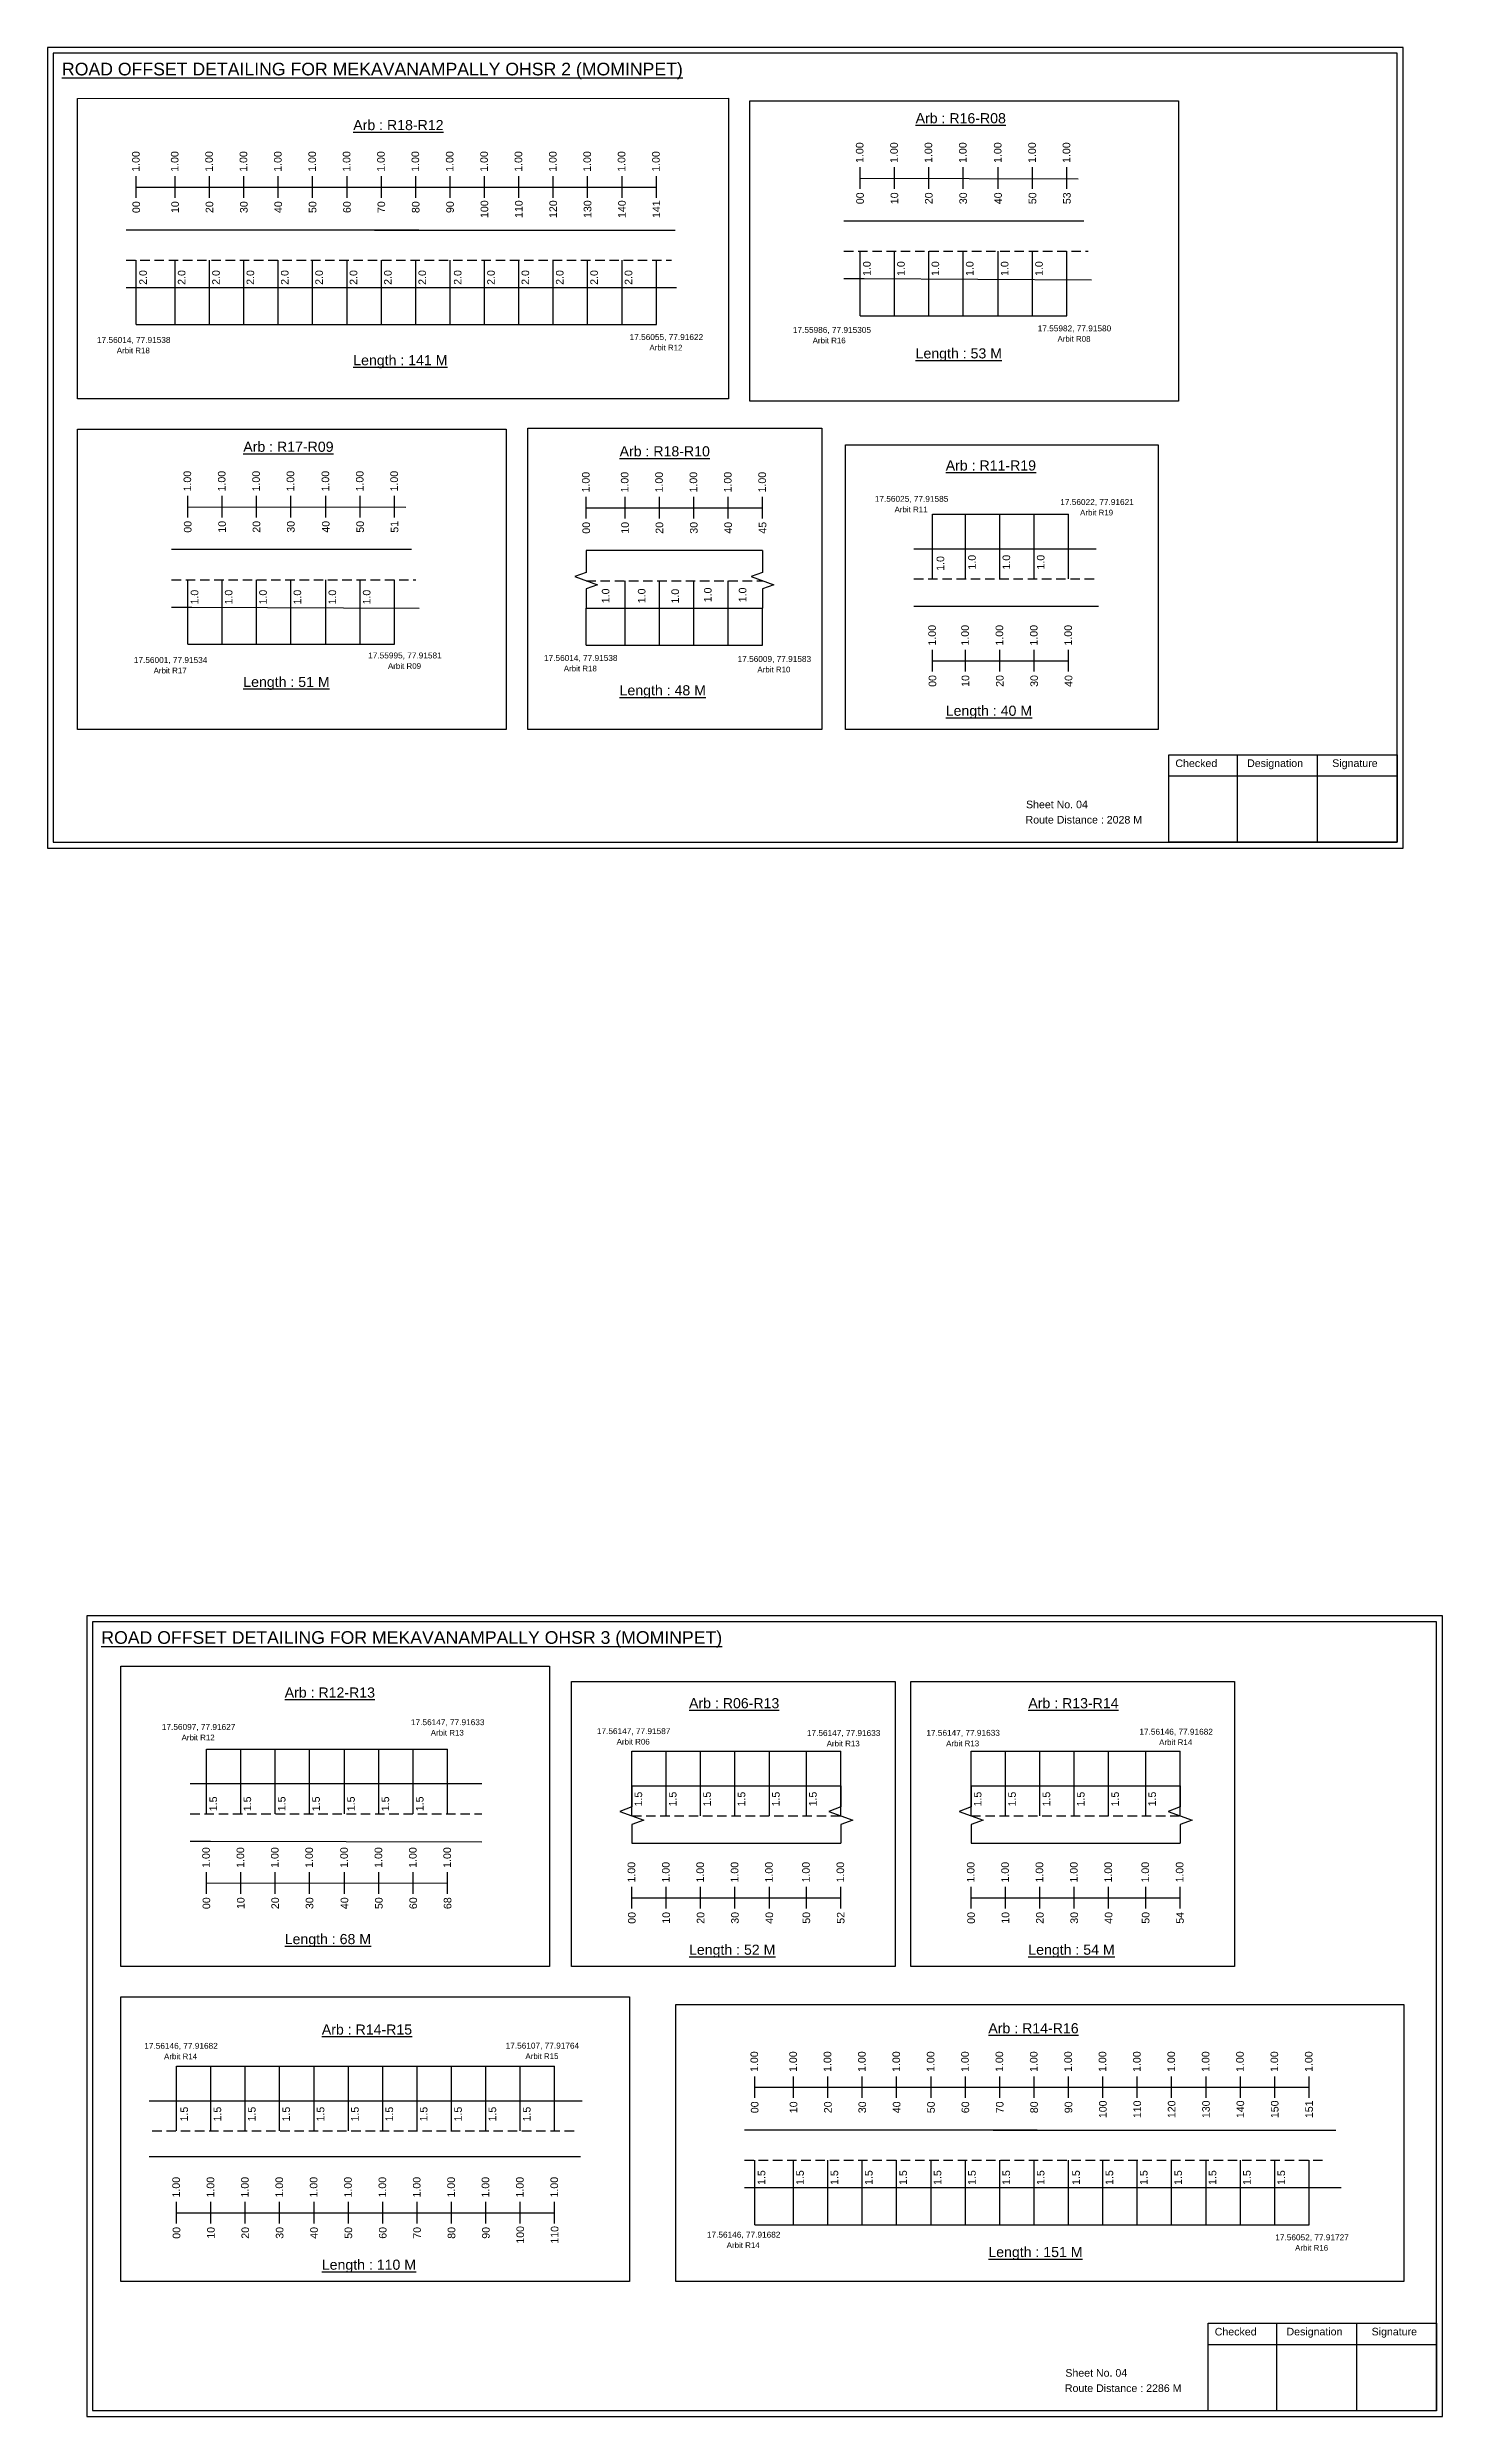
# Model space of a CAD drawing. Header units: inches. Extents: x -117 to 51867, y -12715 to 3423.
# Drawn here: x 8734 to 9286, y -1312 to -375 of the extents above; entities that cross this region are included whole.
import ezdxf

# ---------------------------------------------------------------- set-up
doc = ezdxf.new("R2010")
doc.units = ezdxf.units.IN
doc.header["$MEASUREMENT"] = 0
doc.linetypes.add('DASHED2', pattern=[0.375, 0.25, -0.125])
doc.layers.add('PDF_Geometry', color=7, linetype='Continuous')
doc.layers.add('PDF_Text', color=5, linetype='Continuous')
doc.styles.add('PDF Arial', font='arial.ttf')
doc.styles.get("Standard").update_dxf_attribs({"font": 'arial.ttf'})

msp = doc.modelspace()

# ---------------------------------------------------------------- linework, layer by layer
at = {"color": 217, "true_color": 0x93278f}
for p, q in [((8768.81, -434.26), (8768.81, -425.71)), ((8768.81, -429.99), (8974.58, -429.99)), ((8784.18, -434.26), (8784.18, -425.71)), ((8797.78, -434.26), (8797.78, -425.71)), ((8811.38, -434.26), (8811.38, -425.71)), ((8824.98, -434.26), (8824.98, -425.71)), ((8838.58, -434.26), (8838.58, -425.71)), ((8852.18, -434.26), (8852.18, -425.71)), ((8865.78, -434.26), (8865.78, -425.71)), ((8879.38, -434.26), (8879.38, -425.71)), ((8892.98, -434.26), (8892.98, -425.71)), ((8906.58, -434.26), (8906.58, -425.71)), ((8920.18, -434.26), (8920.18, -425.71)), ((8933.78, -434.26), (8933.78, -425.71)), ((8947.38, -434.26), (8947.38, -425.71)), ((8960.98, -434.26), (8960.98, -425.71)), ((8974.58, -434.26), (8974.58, -425.71)), ((9055.19, -430.75), (9055.19, -422.2)), ((9055.19, -426.48), (9141.51, -426.72)), ((9068.79, -430.75), (9068.79, -422.2)), ((9082.39, -430.75), (9082.39, -422.2)), ((9095.99, -430.75), (9095.99, -422.2)), ((9109.8, -430.75), (9109.8, -422.2)), ((9123.4, -430.75), (9123.4, -422.2)), ((9137, -430.75), (9137, -422.2)), ((8789.18, -560.68), (8789.18, -552.13)), ((8802.78, -560.68), (8802.78, -552.13)), ((8816.38, -560.68), (8816.38, -552.13)), ((8829.98, -560.68), (8829.98, -552.13)), ((8843.79, -560.68), (8843.79, -552.13)), ((8857.39, -560.68), (8857.39, -552.13)), ((8870.99, -560.68), (8870.99, -552.13)), ((8946.83, -561.09), (8946.83, -552.53)), ((8962.2, -561.09), (8962.2, -552.53)), ((8975.8, -561.09), (8975.8, -552.53)), ((8989.4, -561.09), (8989.4, -552.53)), ((9003, -561.09), (9003, -552.53)), ((9016.6, -561.09), (9016.6, -552.53)), ((8789.18, -556.41), (8875.5, -556.65)), ((8946.83, -556.82), (9016.6, -556.82)), ((9083.84, -621.64), (9083.84, -613.08)), ((9083.84, -617.37), (9137.67, -617.36)), ((9096.87, -621.64), (9096.87, -613.08)), ((9110.47, -621.64), (9110.47, -613.08)), ((9124.07, -621.64), (9124.07, -613.08)), ((9137.67, -621.64), (9137.67, -613.08)), ((8796.56, -1105.04), (8796.56, -1096.48)), ((8796.56, -1100.77), (8891.98, -1100.7)), ((8810.16, -1105.04), (8810.16, -1096.48)), ((8823.76, -1105.04), (8823.76, -1096.48)), ((8837.36, -1105.04), (8837.36, -1096.48)), ((8851.18, -1105.04), (8851.18, -1096.48)), ((8864.78, -1105.04), (8864.78, -1096.48)), ((8878.38, -1105.04), (8878.38, -1096.48)), ((8891.98, -1105.04), (8891.98, -1096.48)), ((8964.88, -1110.83), (8964.88, -1102.27)), ((8978.48, -1110.83), (8978.48, -1102.27)), ((8992.08, -1110.83), (8992.08, -1102.27)), ((9005.68, -1110.83), (9005.68, -1102.27)), ((9019.28, -1110.83), (9019.28, -1102.27)), ((9033.94, -1110.83), (9033.94, -1102.27)), ((9047.54, -1110.83), (9047.54, -1102.27)), ((9099.12, -1110.83), (9099.12, -1102.27)), ((9112.72, -1110.83), (9112.72, -1102.27)), ((9126.32, -1110.83), (9126.32, -1102.27)), ((9139.92, -1110.83), (9139.92, -1102.27)), ((9153.52, -1110.83), (9153.52, -1102.27)), ((9168.17, -1110.83), (9168.17, -1102.27)), ((9181.77, -1110.83), (9181.77, -1102.27)), ((8964.88, -1106.56), (9047.54, -1106.55)), ((9099.12, -1106.56), (9181.77, -1106.55)), ((9013.48, -1185.75), (9013.48, -1177.2)), ((9028.85, -1185.75), (9028.85, -1177.2)), ((9042.45, -1185.75), (9042.45, -1177.2)), ((9056.05, -1185.75), (9056.05, -1177.2)), ((9069.65, -1185.75), (9069.65, -1177.2)), ((9083.25, -1185.75), (9083.25, -1177.2)), ((9096.85, -1185.75), (9096.85, -1177.2)), ((9110.45, -1185.75), (9110.45, -1177.2)), ((9124.05, -1185.75), (9124.05, -1177.2)), ((9137.65, -1185.75), (9137.65, -1177.2)), ((9151.25, -1185.75), (9151.25, -1177.2)), ((9164.85, -1185.75), (9164.85, -1177.2)), ((9178.45, -1185.75), (9178.45, -1177.2)), ((9192.05, -1185.75), (9192.05, -1177.2)), ((9205.65, -1185.75), (9205.65, -1177.2)), ((9219.25, -1185.75), (9219.25, -1177.2)), ((9232.85, -1185.75), (9232.85, -1177.2)), ((9013.48, -1181.48), (9232.85, -1181.48)), ((8784.73, -1235.42), (8784.73, -1226.86)), ((8798.33, -1235.42), (8798.33, -1226.86)), ((8811.93, -1235.42), (8811.93, -1226.86)), ((8825.53, -1235.42), (8825.53, -1226.86)), ((8839.13, -1235.42), (8839.13, -1226.86)), ((8852.73, -1235.42), (8852.73, -1226.86)), ((8866.33, -1235.42), (8866.33, -1226.86)), ((8879.93, -1235.42), (8879.93, -1226.86)), ((8893.53, -1235.42), (8893.53, -1226.86)), ((8907.13, -1235.42), (8907.13, -1226.86)), ((8920.73, -1235.42), (8920.73, -1226.86)), ((8934.33, -1235.42), (8934.33, -1226.86)), ((8784.73, -1231.15), (8934.33, -1231.12))]:
    msp.add_line(p, q, dxfattribs=at)
for p, q in [((8880.58, -446.99), (8764.75, -446.99)), ((8863.1, -446.99), (8982.01, -446.99)), ((9143.73, -443.48), (9048.78, -443.48)), ((8768.81, -484.41), (8768.81, -458.87)), ((8784.18, -484.41), (8784.18, -458.87)), ((8797.78, -484.41), (8797.78, -458.87)), ((8811.38, -484.41), (8811.38, -458.87)), ((8824.98, -484.41), (8824.98, -458.87)), ((8838.58, -484.41), (8838.58, -458.87)), ((8852.18, -484.41), (8852.18, -458.87)), ((8865.78, -484.41), (8865.78, -458.87)), ((8879.38, -484.41), (8879.38, -458.87)), ((8892.98, -484.41), (8892.98, -458.87)), ((8906.58, -484.41), (8906.58, -458.87)), ((8920.18, -484.41), (8920.18, -458.87)), ((8933.78, -484.41), (8933.78, -458.87)), ((8947.38, -484.41), (8947.38, -458.87)), ((8960.98, -484.41), (8960.98, -458.87)), ((8974.58, -484.41), (8974.58, -458.87)), ((9055.19, -480.9), (9055.19, -455.36)), ((9068.79, -480.9), (9068.79, -455.36)), ((9082.39, -480.9), (9082.39, -455.36)), ((9095.99, -480.9), (9095.99, -455.36)), ((9109.8, -480.9), (9109.8, -455.36)), ((9123.4, -480.9), (9123.4, -455.36)), ((9137, -480.9), (9137, -455.36)), ((8764.75, -469.67), (8982.55, -469.67)), ((9083.84, -584.94), (9083.84, -559.4)), ((9096.87, -584.94), (9096.87, -559.4)), ((9110.47, -584.94), (9110.47, -559.4)), ((9124.07, -584.94), (9124.07, -559.4)), ((9137.67, -584.94), (9137.67, -559.4)), ((8877.72, -573.41), (8782.77, -573.41)), ((9016.6, -573.81), (8946.83, -573.81)), ((9076.49, -573.06), (9148.52, -573.06)), ((8789.18, -610.83), (8789.18, -585.29)), ((8802.78, -610.83), (8802.78, -585.29)), ((8816.38, -610.83), (8816.38, -585.29)), ((8829.98, -610.83), (8829.98, -585.29)), ((8843.79, -610.83), (8843.79, -585.29)), ((8857.39, -610.83), (8857.39, -585.29)), ((8870.99, -610.83), (8870.99, -585.29)), ((8962.2, -611.23), (8962.2, -585.69)), ((8975.8, -611.23), (8975.8, -585.69)), ((8989.4, -611.23), (8989.4, -585.69)), ((9003, -611.23), (9003, -585.69)), ((8946.83, -596.5), (9016.6, -596.5)), ((8946.83, -611.23), (8946.83, -596.5)), ((9016.6, -611.23), (9016.6, -596.5)), ((9076.49, -595.74), (9149.52, -595.74)), ((8796.56, -1073.34), (8796.56, -1047.81)), ((8810.16, -1073.34), (8810.16, -1047.81)), ((8823.76, -1073.34), (8823.76, -1047.81)), ((8837.36, -1073.34), (8837.36, -1047.81)), ((8851.18, -1073.34), (8851.18, -1047.81)), ((8864.78, -1073.34), (8864.78, -1047.81)), ((8878.38, -1073.34), (8878.38, -1047.81)), ((8891.98, -1073.34), (8891.98, -1047.81)), ((8964.88, -1074.13), (8964.88, -1048.6)), ((8978.48, -1074.13), (8978.48, -1048.6)), ((8992.08, -1074.13), (8992.08, -1048.6)), ((9005.68, -1074.13), (9005.68, -1048.6)), ((9019.28, -1074.13), (9019.28, -1048.6)), ((9033.94, -1074.13), (9033.94, -1048.59)), ((9047.54, -1074.13), (9047.54, -1048.59)), ((9099.12, -1074.13), (9099.12, -1048.6)), ((9112.72, -1074.13), (9112.72, -1048.6)), ((9126.32, -1074.13), (9126.32, -1048.6)), ((9139.92, -1074.13), (9139.92, -1048.6)), ((9153.52, -1074.13), (9153.52, -1048.6)), ((9168.17, -1074.13), (9168.17, -1048.59)), ((9181.77, -1074.13), (9181.77, -1048.59)), ((8905.58, -1061.46), (8790.15, -1061.46)), ((8964.88, -1062.25), (9047.54, -1062.25)), ((9099.12, -1062.25), (9181.77, -1062.25)), ((8790.15, -1084.14), (8798.21, -1084.14)), ((8798.21, -1084.14), (8905.58, -1084.44)), ((8964.88, -1084.93), (9047.54, -1084.93)), ((9099.12, -1084.93), (9181.77, -1084.93)), ((8784.73, -1198.72), (8784.73, -1173.18)), ((8798.33, -1198.72), (8798.33, -1173.18)), ((8811.93, -1198.72), (8811.93, -1173.18)), ((8825.53, -1198.72), (8825.53, -1173.18)), ((8839.13, -1198.72), (8839.13, -1173.18)), ((8852.73, -1198.72), (8852.73, -1173.18)), ((8866.33, -1198.72), (8866.33, -1173.18)), ((8879.93, -1198.72), (8879.93, -1173.18)), ((8893.53, -1198.72), (8893.53, -1173.18)), ((8907.13, -1198.72), (8907.13, -1173.18)), ((8920.73, -1198.72), (8920.73, -1173.18)), ((8934.33, -1198.72), (8934.33, -1173.18)), ((8773.85, -1186.84), (8945.21, -1186.84)), ((9125.25, -1198.48), (9009.42, -1198.48)), ((9107.78, -1198.48), (9243.41, -1198.48)), ((8944.52, -1209.02), (8773.85, -1209.02)), ((9013.48, -1235.9), (9013.48, -1210.36)), ((9028.85, -1235.9), (9028.85, -1210.36)), ((9042.45, -1235.9), (9042.45, -1210.36)), ((9056.05, -1235.9), (9056.05, -1210.36)), ((9069.65, -1235.9), (9069.65, -1210.36)), ((9083.25, -1235.9), (9083.25, -1210.36)), ((9096.85, -1235.9), (9096.85, -1210.36)), ((9110.45, -1235.9), (9110.45, -1210.36)), ((9124.05, -1235.9), (9124.05, -1210.36)), ((9137.65, -1235.9), (9137.65, -1210.36)), ((9151.25, -1235.9), (9151.25, -1210.36)), ((9164.85, -1235.9), (9164.85, -1210.36)), ((9178.45, -1235.9), (9178.45, -1210.36)), ((9192.05, -1235.9), (9192.05, -1210.36)), ((9205.65, -1235.9), (9205.65, -1210.36)), ((9219.25, -1235.9), (9219.25, -1210.36)), ((9232.85, -1235.9), (9232.85, -1210.36)), ((9009.42, -1221.16), (9245.51, -1221.16))]:
    msp.add_line(p, q)
at = {"linetype": 'DASHED2', "ltscale": 15}
for p, q in [((8764.75, -458.87), (8980.51, -458.87)), ((9048.78, -455.36), (9145.45, -455.36)), ((8782.77, -585.29), (8879.45, -585.29)), ((8946.83, -585.69), (9016.6, -585.69)), ((9076.49, -584.94), (9149.02, -584.94)), ((8790.15, -1073.34), (8905.58, -1073.34)), ((8964.88, -1074.13), (9047.54, -1074.13)), ((9099.12, -1074.13), (9181.77, -1074.13)), ((8775.13, -1198.72), (8942.73, -1198.72)), ((9009.42, -1210.36), (9239.84, -1210.36))]:
    msp.add_line(p, q, dxfattribs=at)
at = {"color": 5}
for p, q in [((8768.81, -484.41), (8974.58, -484.41)), ((9055.19, -480.9), (9137, -480.87)), ((9083.84, -559.4), (9137.67, -559.4)), ((8789.18, -610.83), (8870.99, -610.8)), ((8946.83, -611.23), (9016.6, -611.23)), ((8796.56, -1047.81), (8891.98, -1047.81)), ((8964.88, -1048.6), (9047.54, -1048.6)), ((9099.12, -1048.6), (9181.77, -1048.6)), ((8784.73, -1173.18), (8934.33, -1173.18)), ((9013.48, -1235.9), (9232.85, -1235.9))]:
    msp.add_line(p, q, dxfattribs=at)
for points in [[(8745.52, -394.96), (9003.05, -394.91), (9003.05, -513.73), (8745.52, -513.78)], [(9011.56, -395.85), (9181.17, -395.85), (9181.17, -514.67), (9011.56, -514.67)], [(8745.55, -525.78), (8915.16, -525.78), (8915.16, -644.6), (8745.55, -644.6)], [(8923.73, -525.39), (9040.08, -525.39), (9040.08, -644.6), (8923.73, -644.6)], [(9049.37, -531.92), (9173.18, -531.92), (9173.18, -644.6), (9049.37, -644.6)], [(8762.64, -1014.97), (8932.25, -1014.97), (8932.25, -1133.79), (8762.64, -1133.79)], [(8941.02, -1021.11), (9069.11, -1021.11), (9069.11, -1133.79), (8941.02, -1133.79)], [(9075.25, -1021.11), (9203.35, -1021.11), (9203.35, -1133.79), (9075.25, -1133.79)], [(8762.64, -1145.7), (8963.88, -1145.7), (8963.88, -1258.38), (8762.64, -1258.38)], [(8982.33, -1148.76), (9270.26, -1148.76), (9270.26, -1258.38), (8982.33, -1258.38)]]:
    msp.add_lwpolyline(points, close=True)
for points in [[(9048.78, -466.16), (9056.83, -466.16), (9146.69, -466.67)], [(8782.77, -596.09), (8790.83, -596.09), (8880.68, -596.6)]]:
    msp.add_lwpolyline(points)
at = {"linetype": 'Continuous'}
for points in [[(8946.83, -573.81), (8946.83, -582.42), (8942.34, -584.06), (8951.33, -587.33), (8946.83, -588.97), (8946.83, -596.5)], [(9016.6, -573.81), (9016.6, -582.42), (9012.11, -584.06), (9021.1, -587.33), (9016.6, -588.97), (9016.6, -596.5)], [(8964.88, -1062.25), (8964.88, -1070.68), (8960.14, -1072.41), (8969.63, -1075.86), (8964.88, -1077.59), (8964.88, -1084.93)], [(9047.54, -1062.25), (9047.54, -1070.68), (9042.79, -1072.41), (9052.28, -1075.86), (9047.54, -1077.59), (9047.54, -1084.93)], [(9099.12, -1062.25), (9099.12, -1070.68), (9094.38, -1072.41), (9103.86, -1075.86), (9099.12, -1077.59), (9099.12, -1084.93)], [(9181.77, -1062.25), (9181.77, -1070.68), (9177.03, -1072.41), (9186.51, -1075.86), (9181.77, -1077.59), (9181.77, -1084.93)]]:
    msp.add_lwpolyline(points, dxfattribs=at)
at = {"layer": 'PDF_Geometry'}
for points in [[(8733.62, -374.77), (8733.62, -691.48), (9270.09, -691.48), (9270.09, -374.77)], [(8735.95, -377.09), (8735.95, -689.06), (9267.67, -689.06), (9267.67, -377.09)], [(8749.19, -995.07), (8749.19, -1311.78), (9285.67, -1311.78), (9285.67, -995.07)], [(8751.52, -997.39), (8751.52, -1309.36), (9283.25, -1309.36), (9283.25, -997.39)]]:
    msp.add_lwpolyline(points, close=True, dxfattribs=at)
at = {"layer": 'PDF_Geometry', "color": 242, "true_color": 0xcc1f26}
for points in [[(9267.67, -689.15), (9177.33, -689.15), (9177.33, -654.54), (9267.67, -654.54)], [(9283.25, -1309.45), (9192.9, -1309.45), (9192.9, -1274.84), (9283.25, -1274.84)]]:
    msp.add_lwpolyline(points, close=True, dxfattribs=at)
for points in [[(9204.31, -654.54), (9204.31, -689.15)], [(9236.04, -654.54), (9236.04, -689.15)], [(9177.33, -662.91), (9267.67, -662.91)], [(9192.9, -1283.22), (9283.25, -1283.22)], [(9219.89, -1274.84), (9219.89, -1309.45)], [(9251.61, -1274.84), (9251.61, -1309.45)]]:
    msp.add_lwpolyline(points, dxfattribs=at)

# ---------------------------------------------------------------- texts
at = {"color": 242, "true_color": 0xcd2027}
for s, height, p in [('%%UROAD OFFSET DETAILING FOR MEKAVANAMPALLY OHSR 2 (MOMINPET)', 5, (8739.4, -385.84)), ('%%UArb : R16-R08', 4, (9077.15, -404.78)), ('%%UArb : R18-R12', 4, (8854.65, -407.48)), ('%%ULength : 141 M', 4, (8854.65, -500.48)), ('%%ULength : 53 M', 4, (9077.15, -497.78)), ('%%UArb : R17-R09', 4, (8811.14, -534.71)), ('%%UArb : R18-R10', 4, (8960.03, -536.52)), ('%%UArb : R11-R19', 4, (9089.07, -542.11)), ('%%ULength : 51 M', 4, (8811.14, -627.71)), ('%%ULength : 48 M', 4, (8960.03, -631.02)), ('%%ULength : 40 M', 4, (9089.07, -639.11)), ('%%UROAD OFFSET DETAILING FOR MEKAVANAMPALLY OHSR 3 (MOMINPET)', 5, (8754.97, -1006.14)), ('%%UArb : R12-R13', 4, (8827.53, -1027.4)), ('%%UArb : R06-R13', 4, (8987.5, -1031.62)), ('%%UArb : R13-R14', 4, (9121.74, -1031.62)), ('%%ULength : 68 M', 4, (8827.53, -1124.9)), ('%%ULength : 52 M', 4, (8987.5, -1129.12)), ('%%ULength : 54 M', 4, (9121.74, -1129.12)), ('%%UArb : R14-R15', 4, (8842.21, -1160.69)), ('%%UArb : R14-R16', 4, (9105.93, -1160.18)), ('%%ULength : 151 M', 4, (9105.93, -1248.68)), ('%%ULength : 110 M', 4, (8842.21, -1253.69))]:
    msp.add_text(s, height=height, dxfattribs=at).set_placement(p)
at = {"color": 217, "true_color": 0x93278f}
for s, p in [('1.00', (8770.13, -423.97)), ('1.00', (8785.5, -423.97)), ('1.00', (8799.1, -423.97)), ('1.00', (8812.7, -423.97)), ('1.00', (8826.3, -423.97)), ('1.00', (8839.9, -423.97)), ('1.00', (8853.5, -423.97)), ('1.00', (8867.1, -423.97)), ('1.00', (8880.7, -423.97)), ('1.00', (8894.3, -423.97)), ('1.00', (8907.9, -423.97)), ('1.00', (8921.5, -423.97)), ('1.00', (8935.1, -423.97)), ('1.00', (8948.7, -423.97)), ('1.00', (8962.3, -423.97)), ('1.00', (8975.9, -423.97)), ('1.00', (9056.51, -420.46)), ('1.00', (9070.11, -420.46)), ('1.00', (9083.71, -420.46)), ('1.00', (9097.31, -420.46)), ('1.00', (9111.13, -420.46)), ('1.00', (9124.73, -420.46)), ('1.00', (9138.33, -420.46)), ('00', (8770.28, -440.29)), ('10', (8785.65, -440.29)), ('20', (8799.25, -440.29)), ('30', (8812.85, -440.29)), ('40', (8826.45, -440.29)), ('50', (8840.05, -440.29)), ('60', (8853.65, -440.29)), ('70', (8867.25, -440.29)), ('80', (8880.85, -440.29)), ('90', (8894.45, -440.29)), ('100', (8908.05, -442.24)), ('110', (8921.65, -442.24)), ('120', (8935.25, -442.24)), ('130', (8948.85, -442.24)), ('140', (8962.45, -442.24)), ('141', (8976.05, -442.24)), ('00', (9056.66, -436.78)), ('10', (9070.26, -436.78)), ('20', (9083.86, -436.78)), ('30', (9097.46, -436.78)), ('40', (9111.28, -436.78)), ('50', (9124.88, -436.78)), ('53', (9138.48, -436.78)), ('1.00', (8790.5, -550.39)), ('1.00', (8804.1, -550.39)), ('1.00', (8817.7, -550.39)), ('1.00', (8831.3, -550.39)), ('1.00', (8845.12, -550.39)), ('1.00', (8858.72, -550.39)), ('1.00', (8872.32, -550.39)), ('1.00', (8948.16, -550.79)), ('1.00', (8963.53, -550.79)), ('1.00', (8977.13, -550.79)), ('1.00', (8990.73, -550.79)), ('1.00', (9004.33, -550.79)), ('1.00', (9017.93, -550.79)), ('00', (8790.65, -566.71)), ('10', (8804.25, -566.71)), ('20', (8817.85, -566.71)), ('30', (8831.45, -566.71)), ('40', (8845.27, -566.71)), ('50', (8858.87, -566.71)), ('51', (8872.47, -566.71)), ('00', (8948.31, -567.11)), ('10', (8963.68, -567.11)), ('20', (8977.28, -567.11)), ('30', (8990.88, -567.11)), ('40', (9004.48, -567.11)), ('45', (9018.08, -567.11)), ('1.00', (9085.16, -611.34)), ('1.00', (9098.2, -611.34)), ('1.00', (9111.8, -611.34)), ('1.00', (9125.4, -611.34)), ('1.00', (9139, -611.34)), ('00', (9085.31, -627.67)), ('10', (9098.35, -627.67)), ('20', (9111.95, -627.67)), ('30', (9125.55, -627.67)), ('40', (9139.15, -627.67)), ('1.00', (8797.89, -1094.74)), ('1.00', (8811.49, -1094.74)), ('1.00', (8825.09, -1094.74)), ('1.00', (8838.69, -1094.74)), ('1.00', (8852.51, -1094.74)), ('1.00', (8866.11, -1094.74)), ('1.00', (8879.71, -1094.74)), ('1.00', (8893.31, -1094.74)), ('1.00', (8966.21, -1100.54)), ('1.00', (8979.81, -1100.54)), ('1.00', (8993.41, -1100.54)), ('1.00', (9007.01, -1100.54)), ('1.00', (9020.61, -1100.54)), ('1.00', (9035.26, -1100.53)), ('1.00', (9048.86, -1100.53)), ('1.00', (9100.44, -1100.54)), ('1.00', (9114.04, -1100.54)), ('1.00', (9127.64, -1100.54)), ('1.00', (9141.24, -1100.54)), ('1.00', (9154.84, -1100.54)), ('1.00', (9169.5, -1100.53)), ('1.00', (9183.1, -1100.53)), ('00', (8798.04, -1111.06)), ('10', (8811.64, -1111.06)), ('20', (8825.24, -1111.06)), ('30', (8838.84, -1111.06)), ('40', (8852.66, -1111.06)), ('50', (8866.26, -1111.06)), ('60', (8879.86, -1111.06)), ('68', (8893.46, -1111.06)), ('00', (8966.36, -1116.86)), ('10', (8979.96, -1116.86)), ('20', (8993.56, -1116.86)), ('30', (9007.16, -1116.86)), ('40', (9020.76, -1116.86)), ('50', (9035.41, -1116.85)), ('52', (9049.01, -1116.85)), ('00', (9100.6, -1116.86)), ('10', (9114.2, -1116.86)), ('20', (9127.8, -1116.86)), ('30', (9141.4, -1116.86)), ('40', (9155, -1116.86)), ('50', (9169.65, -1116.85)), ('54', (9183.25, -1116.85)), ('1.00', (9014.81, -1175.46)), ('1.00', (9030.18, -1175.46)), ('1.00', (9043.78, -1175.46)), ('1.00', (9057.38, -1175.46)), ('1.00', (9070.98, -1175.46)), ('1.00', (9084.58, -1175.46)), ('1.00', (9098.18, -1175.46)), ('1.00', (9111.78, -1175.46)), ('1.00', (9125.38, -1175.46)), ('1.00', (9138.98, -1175.46)), ('1.00', (9152.58, -1175.46)), ('1.00', (9166.18, -1175.46)), ('1.00', (9179.78, -1175.46)), ('1.00', (9193.38, -1175.46)), ('1.00', (9206.98, -1175.46)), ('1.00', (9220.58, -1175.46)), ('1.00', (9234.18, -1175.46)), ('00', (9014.96, -1191.78)), ('10', (9030.33, -1191.78)), ('20', (9043.93, -1191.78)), ('30', (9057.53, -1191.78)), ('40', (9071.13, -1191.78)), ('50', (9084.73, -1191.78)), ('60', (9098.33, -1191.78)), ('70', (9111.93, -1191.78)), ('80', (9125.53, -1191.78)), ('90', (9139.13, -1191.78)), ('100', (9152.73, -1193.73)), ('110', (9166.33, -1193.73)), ('120', (9179.93, -1193.73)), ('130', (9193.53, -1193.73)), ('140', (9207.13, -1193.73)), ('150', (9220.73, -1193.73)), ('151', (9234.33, -1193.73)), ('1.00', (8786.06, -1225.12)), ('1.00', (8799.66, -1225.12)), ('1.00', (8813.26, -1225.12)), ('1.00', (8826.86, -1225.12)), ('1.00', (8840.46, -1225.12)), ('1.00', (8854.06, -1225.12)), ('1.00', (8867.66, -1225.12)), ('1.00', (8881.26, -1225.12)), ('1.00', (8894.86, -1225.12)), ('1.00', (8908.46, -1225.12)), ('1.00', (8922.06, -1225.12)), ('1.00', (8935.66, -1225.12)), ('100', (8922.21, -1243.4)), ('110', (8935.81, -1243.4)), ('00', (8786.21, -1241.44)), ('10', (8799.81, -1241.44)), ('20', (8813.41, -1241.44)), ('30', (8827.01, -1241.44)), ('40', (8840.61, -1241.44)), ('50', (8854.21, -1241.44)), ('60', (8867.81, -1241.44)), ('70', (8881.41, -1241.44)), ('80', (8895.01, -1241.44)), ('90', (8908.61, -1241.44))]:
    msp.add_text(s, height=3, rotation=90, dxfattribs=at).set_placement(p)
for s, p in [('2.0', (8772.98, -468.67)), ('2.0', (8788.24, -468.67)), ('2.0', (8801.84, -468.67)), ('2.0', (8815.44, -468.67)), ('2.0', (8829.04, -468.67)), ('2.0', (8842.64, -468.67)), ('2.0', (8856.24, -468.67)), ('2.0', (8869.84, -468.67)), ('2.0', (8883.44, -468.67)), ('2.0', (8897.47, -468.67)), ('2.0', (8910.64, -468.67)), ('2.0', (8924.24, -468.67)), ('2.0', (8937.84, -468.67)), ('2.0', (8951.44, -468.67)), ('2.0', (8965.04, -468.67)), ('1.0', (9059.36, -465.17)), ('1.0', (9072.85, -465.17)), ('1.0', (9086.45, -465.17)), ('1.0', (9100.05, -465.17)), ('1.0', (9113.87, -465.17)), ('1.0', (9127.47, -465.17)), ('1.0', (9088.47, -581.77)), ('1.0', (9100.94, -581.27)), ('1.0', (9114.54, -581.27)), ('1.0', (9128.14, -581.27)), ('1.0', (8793.35, -595.09)), ('1.0', (8806.84, -595.09)), ('1.0', (8820.44, -595.09)), ('1.0', (8834.04, -595.09)), ('1.0', (8847.86, -595.09)), ('1.0', (8861.46, -595.09)), ('1.0', (8955.99, -594.59)), ('1.0', (8970.26, -594.59)), ('1.0', (8983.52, -594.71)), ('1.0', (8996.41, -594.21)), ('1.0', (9010.18, -594.21)), ('1.5', (8800.74, -1072.34)), ('1.5', (8814.23, -1072.34)), ('1.5', (8827.83, -1072.34)), ('1.5', (8841.43, -1072.34)), ('1.5', (8855.25, -1072.34)), ('1.5', (8868.85, -1072.34)), ('1.5', (8882.45, -1072.34)), ('1.5', (8968.95, -1070.46)), ('1.5', (8982.55, -1070.46)), ('1.5', (8996.15, -1070.46)), ('1.5', (9009.75, -1070.46)), ('1.5', (9023.35, -1070.46)), ('1.5', (9038, -1070.45)), ('1.5', (9103.19, -1070.46)), ('1.5', (9116.79, -1070.46)), ('1.5', (9130.39, -1070.46)), ('1.5', (9143.99, -1070.46)), ('1.5', (9157.59, -1070.46)), ('1.5', (9172.24, -1070.45)), ('1.5', (8789.24, -1195.05)), ('1.5', (8802.4, -1195.05)), ('1.5', (8816, -1195.05)), ('1.5', (8829.6, -1195.05)), ('1.5', (8843.2, -1195.05)), ('1.5', (8856.8, -1195.05)), ('1.5', (8870.4, -1195.05)), ('1.5', (8884, -1195.05)), ('1.5', (8897.6, -1195.05)), ('1.5', (8911.2, -1195.05)), ('1.5', (8924.8, -1195.05)), ('1.5', (9017.66, -1220.16)), ('1.5', (9032.92, -1220.16)), ('1.5', (9046.52, -1220.16)), ('1.5', (9060.12, -1220.16)), ('1.5', (9073.72, -1220.16)), ('1.5', (9087.32, -1220.16)), ('1.5', (9100.92, -1220.16)), ('1.5', (9114.52, -1220.16)), ('1.5', (9128.12, -1220.16)), ('1.5', (9142.15, -1220.16)), ('1.5', (9155.32, -1220.16)), ('1.5', (9168.92, -1220.16)), ('1.5', (9182.52, -1220.16)), ('1.5', (9196.12, -1220.16)), ('1.5', (9209.72, -1220.16)), ('1.5', (9223.32, -1220.16))]:
    msp.add_text(s, height=3, rotation=90).set_placement(p)
at = {"color": 5}
for s, height, p in [('17.55986, 77.915305', 2.34, (9028.59, -487.67)), ('17.55982, 77.91580', 2.34, (9125.46, -487.07)), ('17.56014, 77.91538', 2.34, (8753.26, -491.63)), ('Arbit R18', 2.246, (8761.08, -495.76)), ('17.56055, 77.91622', 2.34, (8964, -490.51)), ('Arbit R12', 2.246, (8971.83, -494.63)), ('Arbit R16', 2.246, (9036.41, -491.79)), ('Arbit R08', 2.246, (9133.28, -491.2)), ('17.56025, 77.91585', 2.34, (9061, -554.49)), ('Arbit R11', 2.246, (9068.82, -558.62)), ('17.56022, 77.91621', 2.34, (9134.39, -555.75)), ('Arbit R19', 2.246, (9142.21, -559.88)), ('17.56001, 77.91534', 2.34, (8767.84, -618.22)), ('17.55995, 77.91581', 2.34, (8860.56, -616.43)), ('Arbit R09', 2.246, (8868.38, -620.56)), ('17.56014, 77.91538', 2.34, (8930.12, -617.41)), ('17.56009, 77.91583', 2.34, (9006.72, -617.81)), ('Arbit R17', 2.246, (8775.66, -622.34)), ('Arbit R18', 2.246, (8937.94, -621.54)), ('Arbit R10', 2.246, (9014.54, -621.94)), ('17.56097, 77.91627', 2.34, (8778.92, -1040.18)), ('17.56147, 77.91633', 2.34, (8877.49, -1038.31)), ('Arbit R13', 2.246, (8885.31, -1042.43)), ('17.56147, 77.91587', 2.34, (8951.04, -1041.85)), ('17.56146, 77.91682', 2.34, (9165.68, -1042.08)), ('Arbit R12', 2.246, (8786.74, -1044.31)), ('Arbit R06', 2.246, (8958.86, -1045.98)), ('17.56147, 77.91633', 2.34, (9034.13, -1042.58)), ('Arbit R13', 2.246, (9041.95, -1046.71)), ('17.56147, 77.91633', 2.34, (9081.4, -1042.52)), ('Arbit R13', 2.246, (9089.22, -1046.65)), ('Arbit R14', 2.246, (9173.5, -1046.2)), ('17.56146, 77.91682', 2.34, (8771.96, -1166.31)), ('Arbit R14', 2.246, (8779.78, -1170.43)), ('17.56107, 77.91764', 2.34, (8914.94, -1166.23)), ('Arbit R15', 2.246, (8922.76, -1170.35)), ('17.56146, 77.91682', 2.34, (8994.57, -1240.98)), ('Arbit R14', 2.246, (9002.39, -1245.11)), ('17.56052, 77.91727', 2.34, (9219.46, -1242.05)), ('Arbit R16', 2.246, (9227.29, -1246.18))]:
    msp.add_text(s, height=height, dxfattribs=at).set_placement(p)
for s, p in [('Sheet No. 04', (9120.83, -675.68)), ('Route Distance : 2028 M', (9120.64, -681.73)), ('Sheet No. 04', (9136.4, -1295.98)), ('Route Distance : 2286 M', (9136.22, -1302.03))]:
    msp.add_text(s, height=3).set_placement(p)
at = {"layer": 'PDF_Text', "color": 7, "attachment_point": 7, "style": 'PDF Arial'}
for s, insert, char_height in [('Checked', (9179.94, -659.43), 3.001), ('Designation', (9208.31, -660.26), 3.0006), ('Signature', (9241.99, -660.26), 3.001), ('Checked', (9195.51, -1279.73), 3.001), ('Designation', (9223.89, -1280.56), 3.0006), ('Signature', (9257.57, -1280.56), 3.001)]:
    msp.add_mtext(s, dxfattribs=dict(at, insert=insert, char_height=char_height))

doc.saveas('drawing.dxf')
